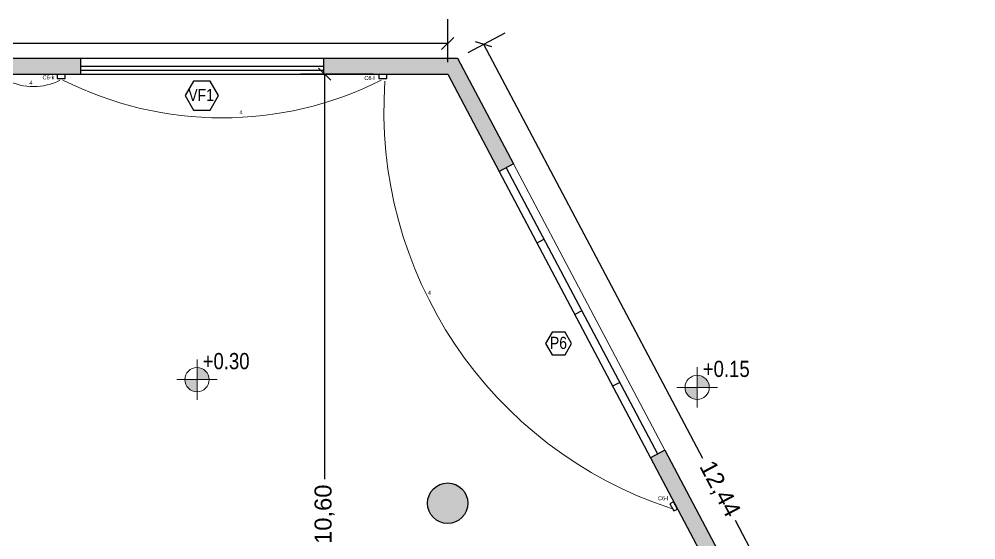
# Model space of a CAD drawing. Header units: millimetres. Extents: x 569 to 671, y 232 to 291.
# Drawn here: x 594.61 to 606.43, y 241.84 to 248.27 of the extents above; entities that cross this region are included whole.
import ezdxf

# ---------------------------------------------------------------- set-up
doc = ezdxf.new("R2010")
doc.units = ezdxf.units.MM
doc.layers.add('Cotas', color=9, linetype='Continuous', lineweight=13)
doc.layers.add('Piso', color=254, linetype='Continuous', lineweight=13)
for name, color, linetype in [('Muros', 1, 'Continuous'), ('Texto', 241, 'Continuous'), ('Vista', 4, 'Continuous')]:
    doc.layers.add(name, color=color, linetype=linetype)
doc.styles.add('CARATULA', font='arial.ttf')
doc.styles.add('Cecilia-3', font='ARIALN.TTF', dxfattribs={"height": 0.04})
doc.styles.get("Standard").update_dxf_attribs({"font": 'arial.ttf'})
doc.dimstyles.new('Seba', dxfattribs={"dimscale": 0.3, "dimtxt": 0.7, "dimasz": 0.5, "dimexe": 1, "dimexo": 0.5, "dimgap": 0.3, "dimtad": 0, "dimzin": 1, "dimtxsty": 'CARATULA', "dimblk": 'OBLIQUE', "dimcen": 0.5, "dimclrd": 256, "dimclre": 256, "dimadec": 0, "dimazin": 0, "dimtm": 1e-09, "dimtfac": 1, "dimtmove": 0, "dimatfit": 3, "dimldrblk": 'OBLIQUE', "dimfxl": 1.25, "dimarcsym": 1})

# ---------------------------------------------------------------- blocks, each defined once
blk = doc.blocks.new('_Oblique')
at = {"color": 0, "linetype": 'ByBlock', "lineweight": -2}
blk.add_line((-0.5, -0.5), (0.5, 0.5), dxfattribs=at)
blk = doc.blocks.new('*D305')
at = {"layer": 'Cotas', "lineweight": -2, "transparency": 16777216}
for p, q in [((598.983, 247.59), (598.081, 247.59)), ((598.381, 247.59), (598.381, 242.588)), ((598.381, 236.99), (598.381, 241.72)), ((598.983, 236.99), (598.081, 236.99))]:
    blk.add_line(p, q, dxfattribs=at)
at = {"layer": 'Defpoints', "color": 0, "transparency": 16777216}
for p in [(599.133, 247.59), (598.381, 236.99), (599.133, 236.99)]:
    blk.add_point(p, dxfattribs=at)
at = {"layer": 'Cotas', "lineweight": -2, "transparency": 16777216, "xscale": 0.15, "yscale": 0.15, "zscale": 0.15}
for p, rotation in [((598.381, 247.59), 90), ((598.381, 236.99), 270)]:
    blk.add_blockref('_Oblique', p, dxfattribs=dict(at, rotation=rotation))
at = {"layer": 'Cotas', "color": 0, "transparency": 16777216, "insert": (598.381, 242.154), "char_height": 0.21, "attachment_point": 5, "rotation": 90, "style": 'CARATULA'}
blk.add_mtext('10,60', dxfattribs=at)
blk = doc.blocks.new('*D306')
at = {"layer": 'Cotas', "lineweight": -2, "transparency": 16777216}
for p, q in [((581.682, 247.74), (581.682, 248.271)), ((599.901, 247.74), (599.901, 248.271)), ((581.682, 247.971), (590.358, 247.971)), ((599.901, 247.971), (591.225, 247.971))]:
    blk.add_line(p, q, dxfattribs=at)
at = {"layer": 'Defpoints', "color": 0, "transparency": 16777216}
for p in [(581.682, 247.971), (581.682, 247.59), (599.901, 247.59)]:
    blk.add_point(p, dxfattribs=at)
at = {"layer": 'Cotas', "lineweight": -2, "transparency": 16777216, "xscale": 0.15, "yscale": 0.15, "zscale": 0.15, "rotation": 180}
blk.add_blockref('_Oblique', (581.682, 247.971), dxfattribs=at)
at = {"layer": 'Cotas', "lineweight": -2, "transparency": 16777216, "xscale": 0.15, "yscale": 0.15, "zscale": 0.15}
blk.add_blockref('_Oblique', (599.901, 247.971), dxfattribs=at)
at = {"layer": 'Cotas', "color": 0, "transparency": 16777216, "insert": (590.791, 247.971), "char_height": 0.21, "attachment_point": 5, "style": 'CARATULA'}
blk.add_mtext('18,22', dxfattribs=at)
blk = doc.blocks.new('*D316')
at = {"layer": 'Cotas', "lineweight": -2, "transparency": 16777216}
for p, q in [((600.154, 247.86), (600.61, 248.101)), ((600.345, 247.961), (603.05, 242.845)), ((606.16, 236.961), (603.456, 242.077)), ((605.969, 236.86), (606.426, 237.101))]:
    blk.add_line(p, q, dxfattribs=at)
at = {"layer": 'Defpoints', "color": 0, "transparency": 16777216}
for p in [(600.021, 247.79), (606.16, 236.961), (605.837, 236.79)]:
    blk.add_point(p, dxfattribs=at)
at = {"layer": 'Cotas', "lineweight": -2, "transparency": 16777216, "xscale": 0.15, "yscale": 0.15, "zscale": 0.15}
for p, rotation in [((600.345, 247.961), 117.8639156463303), ((606.16, 236.961), 297.8639156463303)]:
    blk.add_blockref('_Oblique', p, dxfattribs=dict(at, rotation=rotation))
at = {"layer": 'Cotas', "color": 0, "transparency": 16777216, "insert": (603.253, 242.461), "char_height": 0.21, "attachment_point": 5, "rotation": 297.8639, "style": 'CARATULA'}
blk.add_mtext('12,44', dxfattribs=at)

msp = doc.modelspace()

# ---------------------------------------------------------------- hatches: boundary and pattern name
at = {"layer": 'Muros'}
h = msp.add_hatch(color=256, dxfattribs=at)
h.dxf.hatch_style = 1
h.paths.add_polyline_path([(600.021, 247.79), (598.366, 247.79), (598.366, 247.59), (599.901, 247.59), (600.536, 246.388), (600.713, 246.482)])
h.paths.add_polyline_path([(595.366, 247.79), (592.291, 247.79), (592.291, 247.59), (595.366, 247.59)])
h.paths.add_polyline_path([(589.291, 247.79), (586.582, 247.79), (586.217, 247.79), (586.217, 247.59), (586.582, 247.59), (589.291, 247.59)])
h.paths.add_polyline_path([(602.583, 242.945), (602.406, 242.852), (603.099, 241.541), (603.275, 241.635)])
h.paths.add_polyline_path([(605.145, 238.098), (604.968, 238.005), (605.505, 236.99), (604.436, 236.99), (604.436, 236.79), (605.837, 236.79)])
h.paths.add_polyline_path([(601.436, 236.99), (598.366, 236.99), (598.366, 236.79), (601.436, 236.79)])
h.paths.add_polyline_path([(595.366, 236.99), (592.291, 236.99), (592.291, 236.79), (595.366, 236.79)])
h.paths.add_polyline_path([(589.291, 236.99), (586.582, 236.99), (586.217, 236.99), (586.217, 236.79), (586.582, 236.79), (589.291, 236.79)])
h.paths.add_polyline_path([(600.151, 242.29, 1), (599.651, 242.29, 1)])
h.paths.add_polyline_path([(594.081, 242.29, 1), (593.581, 242.29, 1)])
h.paths.add_polyline_path([(588.002, 242.29, 1), (587.502, 242.29, 1)])
h.paths.add_polyline_path([(583.217, 236.99), (581.682, 236.99), (581.682, 238.29), (581.482, 238.29), (581.482, 236.99), (581.082, 236.99), (581.082, 236.79), (583.217, 236.79)])
h.paths.add_polyline_path([(581.682, 241.09), (576.782, 241.09), (576.782, 240.89), (578.482, 240.89), (578.482, 236.99), (577.782, 236.99), (577.782, 236.79), (578.682, 236.79), (578.682, 240.89), (581.482, 240.89), (581.482, 239.79), (581.682, 239.79)])
h.paths.add_polyline_path([(575.882, 237.79), (576.782, 237.79), (576.782, 237.69), (576.882, 237.69), (576.882, 237.89), (575.882, 237.89), (575.882, 238.69), (576.782, 238.69), (576.782, 238.59), (576.882, 238.59), (576.882, 238.79), (575.882, 238.79), (575.882, 239.59), (576.882, 239.59), (576.882, 239.69), (575.882, 239.69), (575.882, 241.49), (575.682, 241.49), (575.682, 236.79), (576.582, 236.79), (576.582, 236.99), (575.882, 236.99)])
h.paths.add_polyline_path([(579.382, 243.69), (578.682, 243.69), (578.682, 245.49), (580.282, 245.49), (580.282, 243.49), (580.682, 243.49), (580.682, 243.69), (580.482, 243.69), (580.482, 245.69), (578.682, 245.69), (578.682, 247.59), (579.082, 247.59), (579.082, 247.79), (577.782, 247.79), (577.782, 247.59), (578.482, 247.59), (578.482, 243.69), (576.782, 243.69), (576.782, 243.49), (579.382, 243.49)])
h.paths.add_polyline_path([(581.682, 247.59), (583.217, 247.59), (583.217, 247.79), (581.482, 247.79), (581.482, 243.49), (581.682, 243.49)])
h.paths.add_polyline_path([(580.682, 247.79), (580.282, 247.79), (580.282, 247.59), (580.682, 247.59)])
h.paths.add_polyline_path([(576.582, 247.79), (575.682, 247.79), (575.682, 243.29), (575.882, 243.29), (575.882, 244.89), (576.882, 244.89), (576.882, 245.09), (576.782, 245.09), (576.782, 244.99), (575.882, 244.99), (575.882, 245.79), (576.882, 245.79), (576.882, 245.99), (576.782, 245.99), (576.782, 245.89), (575.882, 245.89), (575.882, 246.69), (576.882, 246.69), (576.882, 246.89), (576.782, 246.89), (576.782, 246.79), (575.882, 246.79), (575.882, 247.59), (576.582, 247.59)])
at = {"layer": 'Piso'}
for points in [[(596.805, 243.967), (596.805, 243.817), (596.955, 243.817, 0.414214)], [(596.805, 243.817), (596.655, 243.817, 0.414214), (596.805, 243.667)], [(602.983, 243.871), (602.983, 243.721), (603.133, 243.721, 0.414214)], [(602.983, 243.721), (602.833, 243.721, 0.414214), (602.983, 243.571)]]:
    msp.add_hatch(color=256, dxfattribs=at).paths.add_polyline_path(points)

# ---------------------------------------------------------------- linework, layer by layer
at = {"color": 7, "true_color": 0xffffff}
for p, q in [((595.175, 247.588), (595.075, 247.588)), ((595.075, 247.588), (595.075, 247.538)), ((595.075, 247.538), (595.125, 247.538)), ((595.125, 247.538), (595.175, 247.538)), ((595.175, 247.538), (595.175, 247.588)), ((599.15, 247.589), (599.05, 247.589)), ((599.05, 247.589), (599.05, 247.539)), ((599.05, 247.539), (599.1, 247.539)), ((599.1, 247.539), (599.15, 247.539)), ((599.15, 247.539), (599.15, 247.589)), ((602.691, 242.307), (602.647, 242.284)), ((602.647, 242.284), (602.693, 242.195)), ((602.714, 242.262), (602.691, 242.307)), ((602.693, 242.195), (602.738, 242.218)), ((602.738, 242.218), (602.714, 242.262))]:
    msp.add_line(p, q, dxfattribs=at)
at = {"layer": 'Cotas', "color": 3}
for centre, radius, start, end in [((594.782, 248.159), 0.722, 243.7716, 297.0007), ((597.115, 251.432), 4.381, 243.2935, 296.6284), ((604.289, 247.138), 5.176, 175.9371, 251.7201)]:
    msp.add_arc(centre, radius, start, end, dxfattribs=at)
at = {"layer": 'Muros', "ltscale": 0.01}
for p, q in [((592.291, 247.79), (595.366, 247.79)), ((598.366, 247.79), (600.021, 247.79)), ((592.291, 247.59), (595.366, 247.59)), ((598.366, 247.59), (599.901, 247.59))]:
    msp.add_line(p, q, dxfattribs=at)
at = {"layer": 'Muros'}
for p, q in [((595.366, 247.79), (595.366, 247.59)), ((598.366, 247.79), (598.366, 247.59)), ((600.021, 247.79), (600.713, 246.482)), ((599.901, 247.59), (600.536, 246.388)), ((600.713, 246.482), (600.536, 246.388)), ((602.583, 242.945), (602.406, 242.852)), ((602.583, 242.945), (603.275, 241.635)), ((602.406, 242.852), (603.099, 241.541))]:
    msp.add_line(p, q, dxfattribs=at)
msp.add_circle((599.901, 242.29), 0.25, dxfattribs=at)
at = {"layer": 'Piso'}
for p, q in [((600.713, 246.482), (602.583, 242.945)), ((596.805, 243.817), (596.805, 244.067)), ((602.983, 243.721), (602.983, 243.971)), ((596.805, 243.817), (596.555, 243.817)), ((596.805, 243.817), (596.805, 243.567)), ((596.805, 243.817), (597.055, 243.817)), ((602.983, 243.721), (602.733, 243.721)), ((602.983, 243.721), (602.983, 243.471)), ((602.983, 243.721), (603.233, 243.721)), ((596.809, 243.667), (596.809, 243.667)), ((602.987, 243.571), (602.987, 243.571))]:
    msp.add_line(p, q, dxfattribs=at)
for centre in [(596.805, 243.817), (602.983, 243.721)]:
    msp.add_circle(centre, 0.15, dxfattribs=at)
at = {"layer": 'Texto'}
for p, q in [((595.366, 247.69), (598.366, 247.69)), ((595.366, 247.64), (598.366, 247.64)), ((600.625, 246.435), (602.494, 242.899)), ((600.536, 246.388), (602.406, 242.852))]:
    msp.add_line(p, q, dxfattribs=at)
at = {"layer": 'Vista'}
for p, q in [((595.366, 247.79), (598.366, 247.79)), ((595.366, 247.59), (598.366, 247.59)), ((601.092, 245.551), (601.004, 245.504)), ((601.559, 244.667), (601.471, 244.62)), ((602.027, 243.783), (601.938, 243.736))]:
    msp.add_line(p, q, dxfattribs=at)
for points in [[(596.967, 247.505), (596.761, 247.505), (596.657, 247.326), (596.761, 247.148), (596.967, 247.148), (597.07, 247.326)], [(601.351, 244.403), (601.191, 244.403), (601.111, 244.264), (601.191, 244.125), (601.351, 244.125), (601.432, 244.264)]]:
    msp.add_lwpolyline(points, close=True, dxfattribs=at)

# ---------------------------------------------------------------- texts
at = {"color": 3, "char_height": 0.05, "attachment_point": 1}
for insert in [(594.733, 247.51), (597.33, 247.146), (599.656, 244.917)]:
    msp.add_mtext_dynamic_manual_height_columns('4', width=0.22809, gutter_width=12.5, heights=[0], dxfattribs=dict(at, insert=insert))
at = {"layer": 'Cotas', "color": 3, "char_height": 0.05, "width": 0.1522, "attachment_point": 1}
for s, insert in [('C6-k', (594.896, 247.576)), ('C6-l', (598.871, 247.568)), ('C6-l', (602.498, 242.377))]:
    msp.add_mtext(s, dxfattribs=dict(at, insert=insert))
at = {"layer": 'Texto', "attachment_point": 1, "style": 'Cecilia-3'}
for s, insert, char_height, width in [(' VF1', (596.65, 247.408), 0.15, 0.79439), (' P6', (601.117, 244.346), 0.15, 0.79439), ('{\\H0.8x;+0.30}', (596.874, 244.146), 0.25, 0.85335), ('{\\H0.8x;+0.15}', (603.052, 244.05), 0.25, 0.85335)]:
    msp.add_mtext(s, dxfattribs=dict(at, insert=insert, char_height=char_height, width=width))

# ---------------------------------------------------------------- dimensions: what is measured, and where the dimension line sits
at = {"layer": 'Cotas'}
dim = msp.add_linear_dim(base=(581.682, 247.971), p1=(599.901, 247.59), p2=(581.682, 247.59), dimstyle='Seba', dxfattribs=at)
dim.commit()
dim.dimension.update_dxf_attribs({"geometry": '*D306', "text_midpoint": (590.791, 247.971), "dimtype": 160})
dim = msp.add_aligned_dim(p1=(600.021, 247.79), p2=(605.837, 236.79), distance=0.366, dimstyle='Seba', dxfattribs=at)
dim.commit()
dim.dimension.update_dxf_attribs({"geometry": '*D316', "text_midpoint": (603.253, 242.461)})
dim = msp.add_linear_dim(base=(598.381, 236.99), p1=(599.133, 247.59), p2=(599.133, 236.99), angle=270, dimstyle='Seba', dxfattribs=at)
dim.commit()
dim.dimension.update_dxf_attribs({"geometry": '*D305', "text_midpoint": (598.381, 242.154), "dimtype": 161})

doc.saveas('drawing.dxf')
